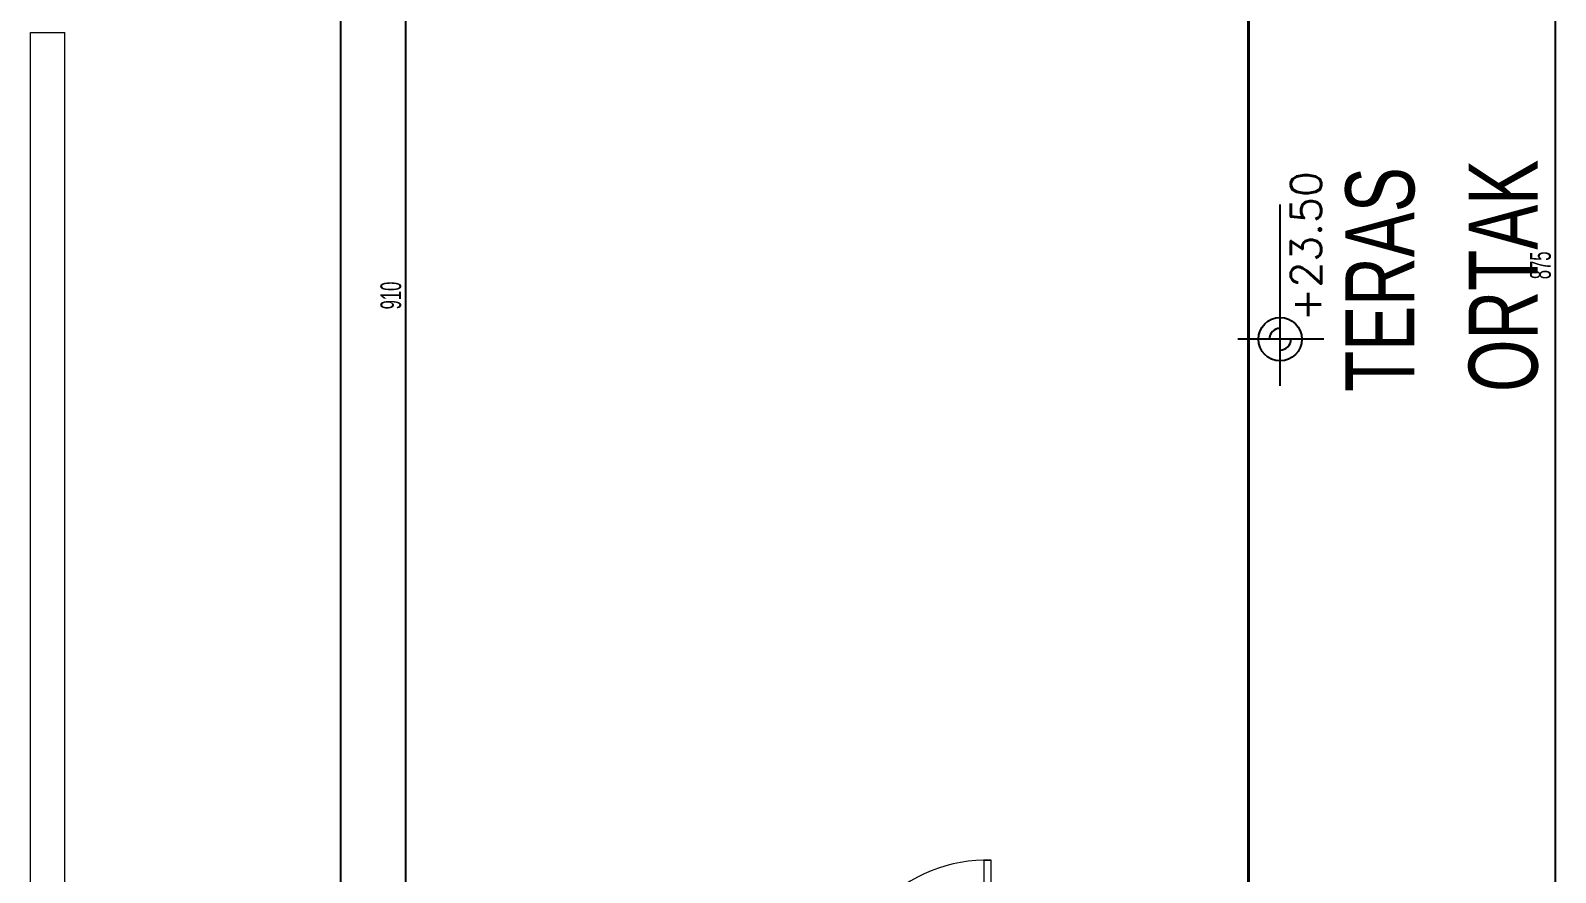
# Model space of a CAD drawing. Header units: inches. Extents: x -7543 to -822, y 102837 to 190349.
# Drawn here: x -831.1328 to -830.9558, y 102837.0325 to 102837.1302 of the extents above; entities that cross this region are included whole.
import ezdxf
from ezdxf.enums import TextEntityAlignment as Align

# ---------------------------------------------------------------- set-up
doc = ezdxf.new("R2010")
doc.units = ezdxf.units.IN
doc.header["$MEASUREMENT"] = 0
doc.linetypes.add('DASHDOTX2', pattern=[2, 1, -0.5, 0, -0.5])
doc.linetypes.add('DASHED', pattern=[19.049999999999997, 12.7, -6.35])
for name, color, linetype, lineweight in [('AKS', 1, 'Continuous', 25), ('ICOL', 55, 'Continuous', 25), ('KESİT', 7, 'Continuous', 40), ('YAZI', 7, 'Continuous', 25)]:
    doc.layers.add(name, color=color, linetype=linetype, lineweight=lineweight)
doc.layers.add('BALKON', color=7, linetype='Continuous', lineweight=20, true_color=0xffaaa9)
doc.layers.add('KAPI', color=7, linetype='Continuous', lineweight=18, true_color=0xffb360)
doc.styles.add('arıal', font='arial.ttf', dxfattribs={"width": 0.7})
doc.styles.add('OLCU', font='tromand.shx', dxfattribs={"width": 0.6, "height": 12})
doc.styles.add('ÖLÇÜ', font='simplex.shx')

msp = doc.modelspace()

# ---------------------------------------------------------------- linework, layer by layer
at = {"layer": 'AKS', "linetype": 'DASHDOTX2', "ltscale": 10}
msp.add_line((-831.0967945319562, 102836.7290806112), (-831.0967945319562, 102837.2415365994), dxfattribs=at)
at = {"layer": 'BALKON'}
for p, q in [((-831.1327945319564, 102837.1299307916), (-831.1287945319564, 102837.1299307916)), ((-831.1327945319563, 102837.0044307916), (-831.1327945319564, 102837.1299307916)), ((-831.1287945319563, 102837.0044307916), (-831.1287945319564, 102837.1299307916))]:
    msp.add_line(p, q, dxfattribs=at)
at = {"layer": 'ICOL'}
for p, q in [((-831.0892367024023, 102837.0084307916), (-831.0892367024023, 102837.1904307916)), ((-830.9558017215878, 102837.0154307916), (-830.9558017215878, 102837.1904307916)), ((-830.9877645341365, 102837.0889370552), (-830.9877645341365, 102837.1100017599)), ((-830.982670604804, 102837.0943623559), (-830.9926742212334, 102837.0943623559))]:
    msp.add_line(p, q, dxfattribs=at)
msp.add_circle((-830.9877645341365, 102837.0943623559), 0.002520000000000001, dxfattribs=at)
for radius, start, end in [(0.001259999999999492, 90.03112080399332, 180.0311206345704), (0.001260000000006403, 270, 0)]:
    msp.add_arc((-830.9877645341365, 102837.0943623559), radius, start, end, dxfattribs=at)
at = {"layer": 'KAPI'}
for p, q in [((-831.0220945319556, 102837.0159307916), (-831.0220945319556, 102837.0339307916)), ((-831.0220945319556, 102837.0339307916), (-831.0212945319556, 102837.0339307916)), ((-831.0212945319556, 102837.0159307916), (-831.0212945319556, 102837.0339307916))]:
    msp.add_line(p, q, dxfattribs=at)
msp.add_arc((-831.0216945319556, 102837.0163307916), 0.01760454486773231, 88.69804732829138, 181.3019526003686, dxfattribs=at)
at = {"layer": 'KESİT', "linetype": 'DASHED'}
msp.add_line((-830.9914157287008, 102837.2505928182), (-830.9914157287008, 102837.0246303916), dxfattribs=at)

# ---------------------------------------------------------------- texts
at = {"layer": 'ICOL', "char_height": 0.0024, "attachment_point": 5, "rotation": 90, "style": 'OLCU'}
for s, insert in [('\\A1;875', (-830.9575297215878, 102837.1029307916)), ('\\A1;910', (-831.0909647024023, 102837.0994307916))]:
    msp.add_mtext(s, dxfattribs=dict(at, insert=insert))
at = {"layer": 'ICOL', "style": 'ÖLÇÜ'}
msp.add_attdef('+23.50', text='%%p0.00', height=0.003500000000000002, rotation=90, dxfattribs=at).set_placement((-830.9830002083174, 102837.1051449084), align=Align.CENTER)
at = {"layer": 'YAZI', "style": 'arıal', "width": 0.7}
for s, p in [('ORTAK', (-830.9578746174013, 102837.0882391139)), ('TERAS', (-830.9721825413474, 102837.0882391139))]:
    msp.add_text(s, height=0.008000000000000004, rotation=90, dxfattribs=at).set_placement(p)

doc.saveas('drawing.dxf')
